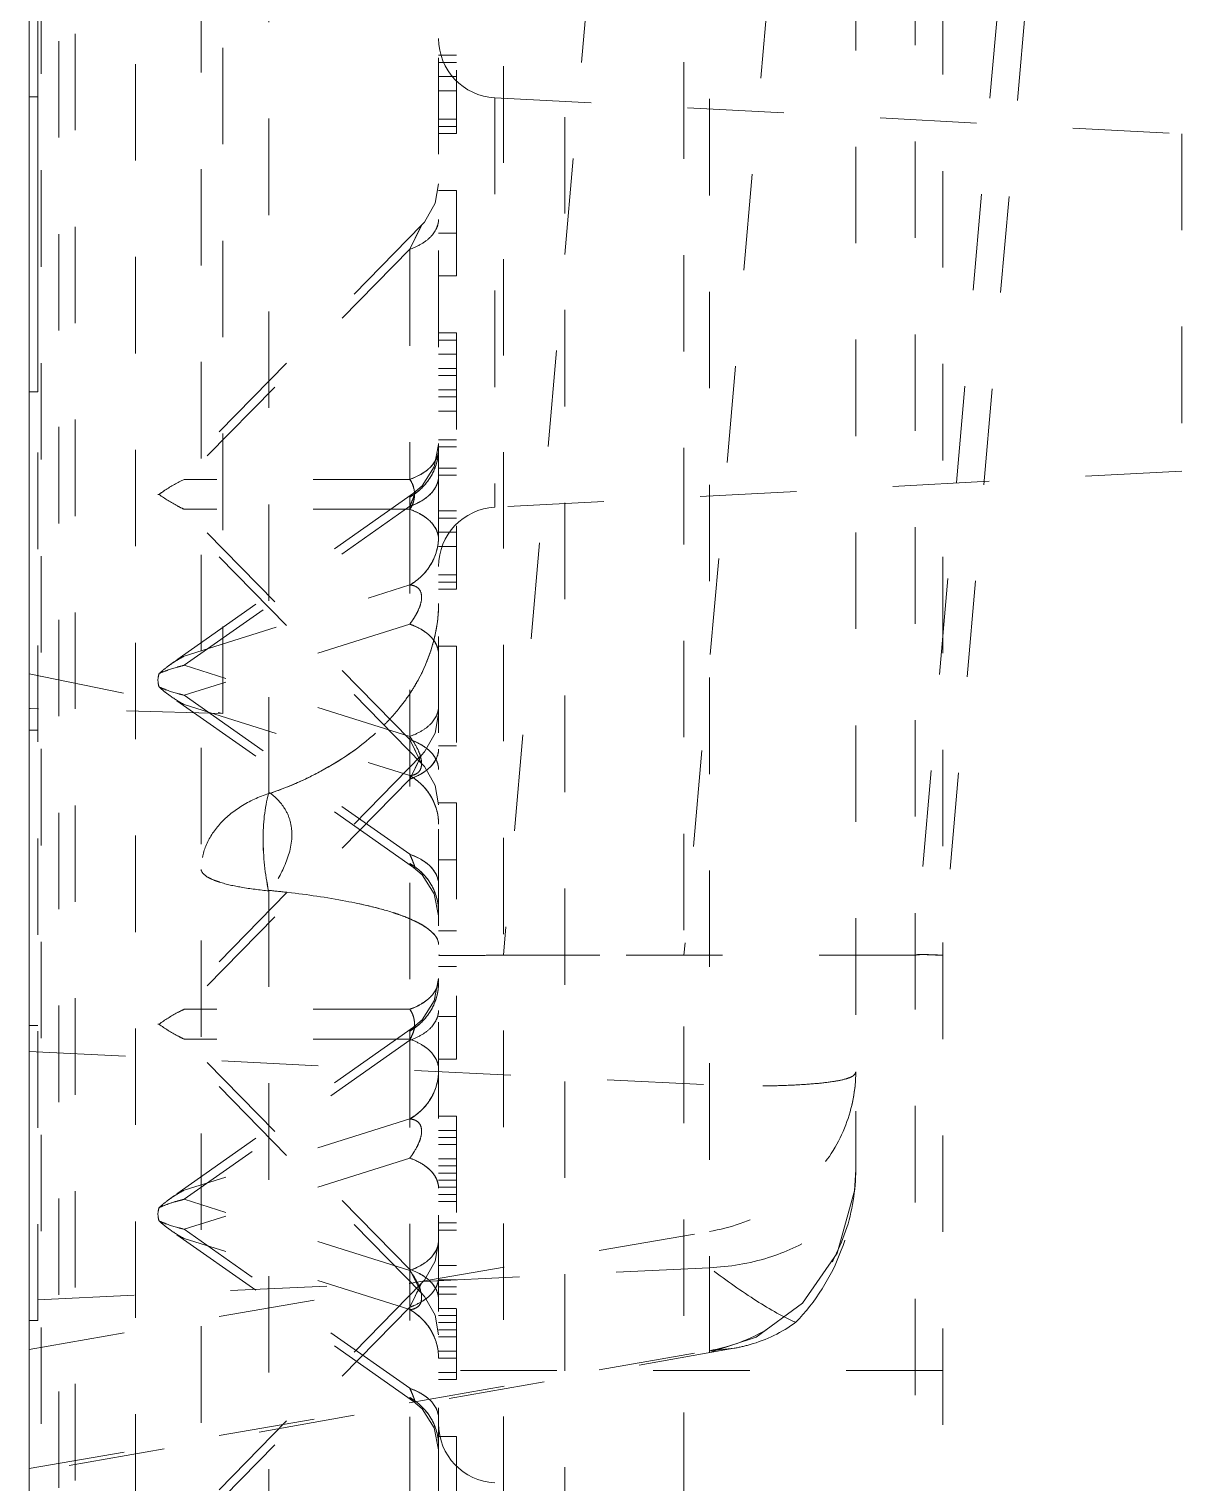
# Model space of a CAD drawing. Header units: millimetres. Extents: x 1815 to 2350, y 526 to 985.
# Drawn here: x 2236.4 to 2255.92, y 732.99 to 757.61 of the extents above; entities that cross this region are included whole.
import ezdxf

# ---------------------------------------------------------------- set-up
doc = ezdxf.new("R2010")
doc.units = ezdxf.units.MM
doc.header["$LTSCALE"] = 16.334999
doc.linetypes.add('HIDDEN', pattern=[0.2, 0.1, -0.1])
doc.layers.get('0').update_dxf_attribs({"lineweight": 18})
doc.layers.add('DEFAULT_2', color=8, linetype='HIDDEN', lineweight=18)

msp = doc.modelspace()

# ---------------------------------------------------------------- linework, layer by layer
at = {"color": 7, "linetype": 'Continuous'}
for p, q in [((2236.396, 596.071), (2236.396, 941.071)), ((2236.546, 761.467), (2236.546, 751.467)), ((2236.396, 756.467), (2236.546, 756.467)), ((2236.396, 751.467), (2236.546, 751.467))]:
    msp.add_line(p, q, dxfattribs=at)
at = {"layer": 'DEFAULT_2', "color": 8, "linetype": 'HIDDEN'}
for p, q in [((2236.899, 878.286), (2236.899, 666.346)), ((2237.177, 875.144), (2237.177, 666.979)), ((2238.2, 874.632), (2238.2, 667.491)), ((2239.311, 872.854), (2239.311, 669.289)), ((2243.331, 683.619), (2243.331, 865.833)), ((2236.599, 863.032), (2236.599, 675.454)), ((2245.467, 841.065), (2245.467, 709.118)), ((2251.4, 840.65), (2251.4, 709.533)), ((2251.868, 840.149), (2251.868, 710.034)), ((2247.487, 838.726), (2247.487, 711.456)), ((2244.431, 835.391), (2244.431, 714.791)), ((2240.456, 744.661), (2240.456, 794.644)), ((2247.917, 735.194), (2247.917, 771.84)), ((2250.396, 768.687), (2250.396, 738.295)), ((2239.678, 763.828), (2239.678, 746.021)), ((2246.181, 761.931), (2244.431, 741.926)), ((2249.214, 761.665), (2247.487, 741.926)), ((2253.096, 761.326), (2251.399, 741.926)), ((2253.561, 761.285), (2251.868, 741.926)), ((2243.632, 760.185), (2243.632, 755.843)), ((2243.331, 757.17), (2243.632, 757.17)), ((2243.331, 757.049), (2243.632, 757.049)), ((2243.331, 756.808), (2243.632, 756.808)), ((2243.331, 756.567), (2243.632, 756.567)), ((2244.283, 756.449), (2255.92, 755.839)), ((2244.283, 756.449), (2244.283, 749.514)), ((2243.331, 756.084), (2243.632, 756.084)), ((2243.331, 755.964), (2243.632, 755.964)), ((2243.331, 755.843), (2243.632, 755.843)), ((2255.92, 755.839), (2255.92, 750.124)), ((2243.331, 754.878), (2243.632, 754.878)), ((2243.632, 754.878), (2243.632, 753.431)), ((2243.044, 754.289), (2238.579, 749.731)), ((2242.843, 753.883), (2243.043, 754.288)), ((2243.043, 754.288), (2242.96, 754.12)), ((2243.093, 754.343), (2243.044, 754.289)), ((2242.96, 754.12), (2242.905, 754.008)), ((2243.331, 754.155), (2243.632, 754.155)), ((2242.843, 753.883), (2239.024, 749.985)), ((2242.905, 754.008), (2242.843, 753.883)), ((2242.843, 753.883), (2242.843, 749.985)), ((2243.331, 753.431), (2243.632, 753.431)), ((2243.331, 752.466), (2243.632, 752.466)), ((2243.331, 752.346), (2243.632, 752.346)), ((2243.632, 752.466), (2243.632, 748.125)), ((2243.331, 752.105), (2243.632, 752.105)), ((2243.331, 751.863), (2243.632, 751.863)), ((2243.331, 751.743), (2243.632, 751.743)), ((2236.546, 735.737), (2236.546, 751.467)), ((2243.331, 751.502), (2243.632, 751.502)), ((2243.331, 751.381), (2243.632, 751.381)), ((2243.331, 751.14), (2243.632, 751.14)), ((2243.331, 750.657), (2243.632, 750.657)), ((2243.331, 750.574), (2243.258, 750.199)), ((2243.331, 750.537), (2243.632, 750.537)), ((2243.258, 750.199), (2243.051, 749.878)), ((2243.331, 750.175), (2243.632, 750.175)), ((2255.92, 750.124), (2244.283, 749.514)), ((2242.843, 749.985), (2239.024, 749.985)), ((2243.051, 749.878), (2242.905, 749.752)), ((2243.331, 750.054), (2243.632, 750.054)), ((2243.044, 745.174), (2238.579, 749.731)), ((2238.579, 749.731), (2238.599, 749.731)), ((2242.905, 749.752), (2238.787, 746.848)), ((2242.843, 749.686), (2242.843, 741.01)), ((2239.024, 746.836), (2242.843, 749.529)), ((2242.843, 749.478), (2239.024, 749.478)), ((2242.843, 745.58), (2239.024, 749.478)), ((2243.331, 749.451), (2243.632, 749.451)), ((2243.331, 749.331), (2243.632, 749.331)), ((2243.331, 749.09), (2243.632, 749.09)), ((2243.331, 748.848), (2243.632, 748.848)), ((2243.331, 748.366), (2243.632, 748.366)), ((2239.024, 746.992), (2242.843, 748.197)), ((2243.331, 748.245), (2243.632, 748.245)), ((2243.331, 748.125), (2243.632, 748.125)), ((2242.843, 747.534), (2239.024, 746.329)), ((2243.331, 747.16), (2243.632, 747.16)), ((2243.632, 747.16), (2243.632, 745.472)), ((2236.396, 746.693), (2239.678, 746.021)), ((2236.512, 746.669), (2236.396, 746.693)), ((2236.584, 746.654), (2236.512, 746.669)), ((2242.843, 745.631), (2239.024, 746.836)), ((2242.905, 743.412), (2238.787, 746.317)), ((2239.024, 746.329), (2242.843, 743.635)), ((2239.024, 746.172), (2242.843, 744.968)), ((2239.678, 746.021), (2236.396, 746.105)), ((2236.556, 746.101), (2236.396, 746.105)), ((2243.331, 746.018), (2243.275, 745.688)), ((2236.396, 745.737), (2236.546, 745.737)), ((2243.275, 745.688), (2243.093, 745.368)), ((2243.043, 745.175), (2242.843, 745.58)), ((2242.843, 745.58), (2242.999, 745.265)), ((2243.331, 745.472), (2243.632, 745.472)), ((2243.044, 745.314), (2238.579, 740.757)), ((2243.043, 745.314), (2242.843, 744.908)), ((2242.843, 744.908), (2243.043, 745.314)), ((2242.91, 745.044), (2243.043, 745.314)), ((2242.998, 745.222), (2242.96, 745.145)), ((2243.043, 745.314), (2242.998, 745.222)), ((2242.999, 745.265), (2243.043, 745.175)), ((2243.093, 745.368), (2243.044, 745.314)), ((2243.044, 745.174), (2243.093, 745.12)), ((2242.843, 744.908), (2242.91, 745.044)), ((2242.96, 745.145), (2242.905, 745.033)), ((2243.093, 745.12), (2243.275, 744.8)), ((2242.843, 744.908), (2239.024, 741.01)), ((2243.275, 744.8), (2243.331, 744.47)), ((2243.331, 744.507), (2243.632, 744.507)), ((2243.632, 744.507), (2243.632, 740.165)), ((2243.331, 743.542), (2243.632, 743.542)), ((2242.905, 743.412), (2243.051, 743.287)), ((2243.051, 743.287), (2243.258, 742.965)), ((2240.459, 743.023), (2240.452, 706.483)), ((2243.258, 742.965), (2243.331, 742.591)), ((2243.331, 742.336), (2243.632, 742.336)), ((2243.331, 741.733), (2243.632, 741.733)), ((2244.431, 741.926), (2247.487, 741.926)), ((2251.408, 741.926), (2245.467, 741.926)), ((2243.331, 741.529), (2243.258, 741.154)), ((2242.843, 741.01), (2239.024, 741.01)), ((2243.258, 741.154), (2243.051, 740.833)), ((2236.396, 740.737), (2236.546, 740.737)), ((2243.044, 736.199), (2238.579, 740.757)), ((2238.599, 740.757), (2238.579, 740.757)), ((2243.051, 740.833), (2242.905, 740.707)), ((2243.331, 740.889), (2243.632, 740.889)), ((2242.905, 740.707), (2238.787, 737.803)), ((2242.843, 740.504), (2239.024, 740.504)), ((2242.843, 736.605), (2239.024, 740.504)), ((2242.843, 740.641), (2242.905, 740.707)), ((2242.843, 740.641), (2242.843, 732.066)), ((2236.396, 740.295), (2247.917, 739.729)), ((2242.843, 740.484), (2239.024, 737.791)), ((2243.331, 740.165), (2243.632, 740.165)), ((2242.843, 739.152), (2239.024, 737.947)), ((2243.331, 739.2), (2243.632, 739.2)), ((2243.632, 739.2), (2243.632, 734.738)), ((2243.331, 738.959), (2243.632, 738.959)), ((2243.331, 738.839), (2243.632, 738.839)), ((2243.331, 738.718), (2243.632, 738.718)), ((2242.843, 738.489), (2239.024, 737.284)), ((2243.331, 738.477), (2243.632, 738.477)), ((2243.331, 738.356), (2243.632, 738.356)), ((2243.331, 738.236), (2243.632, 738.236)), ((2243.331, 738.115), (2243.632, 738.115)), ((2242.843, 736.586), (2239.024, 737.791)), ((2243.331, 737.994), (2243.632, 737.994)), ((2243.331, 737.874), (2243.632, 737.874)), ((2243.331, 737.753), (2243.632, 737.753)), ((2242.843, 734.59), (2239.024, 737.284)), ((2243.331, 737.391), (2243.632, 737.391)), ((2236.396, 735.248), (2247.917, 737.246)), ((2242.905, 734.367), (2238.787, 737.272)), ((2242.843, 735.923), (2239.024, 737.127)), ((2243.331, 737.073), (2243.275, 736.743)), ((2243.331, 737.271), (2243.632, 737.271)), ((2236.546, 736.089), (2247.917, 736.631)), ((2243.043, 736.2), (2242.843, 736.605)), ((2242.843, 736.605), (2243.043, 736.2)), ((2242.905, 736.48), (2242.843, 736.605)), ((2242.843, 736.605), (2242.989, 736.31)), ((2243.275, 736.743), (2243.093, 736.424)), ((2243.331, 736.668), (2243.632, 736.668)), ((2243.044, 736.37), (2238.579, 731.812)), ((2242.843, 735.964), (2243.043, 736.369)), ((2242.96, 736.368), (2242.905, 736.48)), ((2243.006, 736.275), (2242.96, 736.368)), ((2243.043, 736.369), (2242.989, 736.258)), ((2242.989, 736.31), (2243.043, 736.2)), ((2243.093, 736.424), (2243.044, 736.37)), ((2243.331, 736.427), (2243.632, 736.427)), ((2243.331, 736.306), (2243.632, 736.306)), ((2242.905, 736.089), (2242.843, 735.964)), ((2242.96, 736.201), (2242.905, 736.089)), ((2242.989, 736.258), (2242.96, 736.201)), ((2243.043, 736.2), (2243.006, 736.275)), ((2243.044, 736.199), (2243.093, 736.146)), ((2243.093, 736.146), (2243.275, 735.826)), ((2243.331, 736.185), (2243.632, 736.185)), ((2242.843, 735.964), (2239.024, 732.066)), ((2243.275, 735.826), (2243.331, 735.496)), ((2243.331, 735.944), (2243.632, 735.944)), ((2243.331, 735.824), (2243.632, 735.824)), ((2236.396, 735.737), (2236.546, 735.737)), ((2243.331, 735.703), (2243.632, 735.703)), ((2243.331, 735.582), (2243.632, 735.582)), ((2243.331, 735.462), (2243.632, 735.462)), ((2248.338, 735.268), (2236.396, 733.162)), ((2236.396, 733.23), (2247.917, 735.227)), ((2243.331, 735.221), (2243.632, 735.221)), ((2243.331, 735.1), (2243.632, 735.1)), ((2247.917, 735.227), (2248.338, 735.268)), ((2251.868, 734.891), (2243.331, 734.891)), ((2243.331, 734.859), (2243.632, 734.859)), ((2243.331, 734.738), (2243.632, 734.738)), ((2242.843, 734.434), (2242.905, 734.367)), ((2242.905, 734.367), (2243.051, 734.242)), ((2243.051, 734.242), (2243.258, 733.921)), ((2243.258, 733.921), (2243.331, 733.546)), ((2243.331, 733.773), (2243.632, 733.773)), ((2243.632, 733.773), (2243.632, 729.191))]:
    msp.add_line(p, q, dxfattribs=at)
for points in [[(2243.331, 754.993), (2243.275, 754.663), (2243.093, 754.343)], [(2247.917, 735.194), (2248.709, 735.457), (2249.492, 736.032), (2250.079, 736.877), (2250.376, 737.933), (2250.396, 738.298)]]:
    msp.add_lwpolyline(points, dxfattribs=at)
for centre, radius, start, end in [((2244.336, 757.452), 1.005, 180.0039, 267.0002), ((2242.903, 754.415), 0.431, 332.5761, 338.1544), ((2240.177, 750.777), 2.943, 334.9231, 336.604), ((2244.336, 748.51), 1.005, 92.9998, 179.9961), ((2242.338, 749.074), 1.012, 309.965, 319.2501), ((2242.35, 749.058), 0.993, 299.7879, 310.0395), ((2241.905, 748.275), 1.195, 327.7435, 332.9283), ((2239.95, 745.199), 2.018, 122.442, 125.1816), ((2240.022, 745.084), 2.153, 117.6245, 122.4349), ((2240.454, 747.982), 2.889, 337.8957, 341.7716), ((2239.878, 745.301), 1.893, 125.1875, 127.5134), ((2239.681, 747.62), 1.58, 226.7635, 229.9281), ((2239.791, 747.751), 1.751, 229.9218, 232.4966), ((2240.17, 748.123), 3.206, 326.2631, 328.0918), ((2239.878, 747.863), 1.892, 232.4866, 234.8138), ((2239.999, 748.039), 2.106, 234.8831, 242.4262), ((2240.106, 748.166), 3.283, 321.2459, 326.2499), ((2239.904, 748.342), 3.551, 316.0879, 317.4824), ((2239.986, 748.267), 3.44, 317.4848, 318.4457), ((2240.041, 748.218), 3.366, 318.4438, 321.2542), ((2239.817, 748.426), 3.672, 315.0058, 316.0895), ((2242.542, 744.651), 0.974, 57.8983, 61.009), ((2242.593, 744.732), 0.878, 54.3517, 57.9087), ((2238.666, 749.999), 5.631, 288.531, 293.2283), ((2238.885, 726.521), 16.577, 83.4397, 84.5494), ((2242.582, 739.64), 0.897, 54.3823, 59.237), ((2242.883, 739.961), 0.454, 24.9944, 31.4449), ((2247.893, 739.956), 2.503, 346.909, 359.9138), ((2242.35, 740.014), 0.993, 299.7882, 319.2708), ((2239.878, 736.256), 1.893, 125.1875, 127.5134), ((2239.95, 736.154), 2.018, 122.442, 125.1816), ((2240.022, 736.039), 2.153, 117.6245, 122.4349), ((2239.624, 735.173), 2.685, 102.912, 106.3628), ((2239.681, 738.575), 1.579, 226.7637, 229.9296), ((2239.792, 738.707), 1.751, 229.9232, 232.4968), ((2239.878, 738.818), 1.892, 232.4866, 234.8138), ((2239.999, 738.994), 2.106, 234.8831, 242.4262), ((2242.582, 735.742), 0.897, 54.381, 59.2369), ((2242.885, 736.505), 0.452, 328.5468, 335.4879), ((2242.365, 735.086), 0.963, 56.798, 60.2775), ((2242.346, 735.056), 0.999, 41.1268, 56.7969), ((2242.385, 735.094), 0.947, 7.5321, 20.6745), ((2242.446, 735.102), 0.885, 0.0577, 7.531), ((2242.361, 733.59), 0.972, 55.1239, 60.2646), ((2242.336, 733.555), 1.015, 40.9734, 55.1289), ((2242.576, 733.717), 0.909, 54.6001, 59.8643), ((2242.382, 733.604), 0.949, 10.0815, 20.4439), ((2244.336, 733.991), 1.005, 180.0044, 267.0002)]:
    msp.add_arc(centre, radius, start, end, dxfattribs=at)
for points, knots in [([(2243.331, 754.39), (2243.331, 754.283), (2243.24, 754.111), (2243.04, 753.967), (2242.912, 753.907), (2242.843, 753.883)], [0, 0, 0, 0, 0.3216456, 0.5235241, 0.7452453, 0.7452453, 0.7452453, 0.7452453]), ([(2242.843, 749.686), (2242.987, 749.768), (2243.238, 750.007), (2243.331, 750.343), (2243.331, 750.505)], [0, 0, 0, 0, 0.5038134, 0.9964352, 0.9964352, 0.9964352, 0.9964352]), ([(2242.843, 749.985), (2242.912, 750.009), (2243.04, 750.068), (2243.24, 750.213), (2243.331, 750.385), (2243.331, 750.491)], [0, 0, 0, 0, 0.2217181, 0.4235921, 0.7452258, 0.7452258, 0.7452258, 0.7452258]), ([(2243.331, 750.491), (2243.331, 750.45), (2243.32, 750.394), (2243.298, 750.343), (2243.292, 750.33)], [0, 0, 0, 0, 0.123389, 0.1673708, 0.1673708, 0.1673708, 0.1673708]), ([(2243.292, 750.33), (2243.282, 750.31), (2243.235, 750.228), (2243.164, 750.161), (2243.105, 750.119)], [0, 0, 0, 0, 0.0654362, 0.2846749, 0.2846749, 0.2846749, 0.2846749]), ([(2238.599, 749.731), (2238.631, 749.756), (2238.765, 749.851), (2238.911, 749.931), (2239.024, 749.985)], [0, 0, 0, 0, 0.1196831, 0.4955386, 0.4955386, 0.4955386, 0.4955386]), ([(2242.843, 749.529), (2242.912, 749.554), (2243.04, 749.613), (2243.24, 749.757), (2243.331, 749.929), (2243.331, 750.036)], [0, 0, 0, 0, 0.2217193, 0.4235941, 0.7452281, 0.7452281, 0.7452281, 0.7452281]), ([(2242.843, 749.985), (2242.897, 749.914), (2242.941, 749.769), (2242.907, 749.592), (2242.868, 749.51), (2242.843, 749.478)], [0, 0, 0, 0, 0.2688102, 0.4182517, 0.5396117, 0.5396117, 0.5396117, 0.5396117]), ([(2242.898, 749.878), (2242.895, 749.888), (2242.881, 749.926), (2242.861, 749.962), (2242.843, 749.985)], [0, 0, 0, 0, 0.0330938, 0.1208513, 0.1208513, 0.1208513, 0.1208513]), ([(2243.272, 749.837), (2243.281, 749.853), (2243.314, 749.914), (2243.331, 749.985), (2243.331, 750.036)], [0, 0, 0, 0, 0.0559588, 0.2096938, 0.2096938, 0.2096938, 0.2096938]), ([(2239.024, 749.478), (2238.985, 749.496), (2238.838, 749.571), (2238.696, 749.657), (2238.599, 749.731)], [0, 0, 0, 0, 0.1277972, 0.4955239, 0.4955239, 0.4955239, 0.4955239]), ([(2242.843, 749.529), (2242.85, 749.545), (2242.864, 749.576), (2242.887, 749.627), (2242.908, 749.682), (2242.921, 749.719), (2242.928, 749.762), (2242.91, 749.756), (2242.905, 749.752)], [0, 0, 0, 0, 0.0524574, 0.1026493, 0.1702132, 0.2206396, 0.2440077, 0.2609575, 0.2609575, 0.2609575, 0.2609575]), ([(2242.905, 749.752), (2242.9, 749.749), (2242.878, 749.729), (2242.858, 749.705), (2242.843, 749.686)], [0, 0, 0, 0, 0.0170769, 0.0914211, 0.0914211, 0.0914211, 0.0914211]), ([(2242.843, 749.529), (2242.867, 749.538), (2242.957, 749.573), (2243.044, 749.619), (2243.102, 749.661)], [0, 0, 0, 0, 0.0753927, 0.2921526, 0.2921526, 0.2921526, 0.2921526]), ([(2242.843, 749.478), (2242.849, 749.486), (2242.875, 749.524), (2242.893, 749.567), (2242.904, 749.6)], [0, 0, 0, 0, 0.0312409, 0.1372343, 0.1372343, 0.1372343, 0.1372343]), ([(2242.905, 749.752), (2242.903, 749.751), (2242.893, 749.743), (2242.884, 749.733), (2242.877, 749.726)], [0, 0, 0, 0, 0.00793744, 0.03900264, 0.03900264, 0.03900264, 0.03900264]), ([(2242.878, 749.608), (2242.893, 749.642), (2242.909, 749.691), (2242.928, 749.736), (2242.923, 749.757), (2242.918, 749.758)], [0, 0, 0, 0, 0.1129057, 0.1469077, 0.160377, 0.160377, 0.160377, 0.160377]), ([(2242.904, 749.6), (2242.908, 749.613), (2242.922, 749.667), (2242.927, 749.724), (2242.923, 749.766)], [0, 0, 0, 0, 0.040287, 0.1678145, 0.1678145, 0.1678145, 0.1678145]), ([(2243.102, 749.661), (2243.12, 749.674), (2243.185, 749.724), (2243.241, 749.786), (2243.272, 749.837)], [0, 0, 0, 0, 0.0659724, 0.2453379, 0.2453379, 0.2453379, 0.2453379]), ([(2243.331, 748.972), (2243.331, 749.078), (2243.24, 749.25), (2243.04, 749.394), (2242.912, 749.454), (2242.843, 749.478)], [0, 0, 0, 0, 0.3216396, 0.5235178, 0.7452396, 0.7452396, 0.7452396, 0.7452396]), ([(2243.101, 749.347), (2243.119, 749.335), (2243.183, 749.285), (2243.239, 749.223), (2243.27, 749.173)], [0, 0, 0, 0, 0.0658588, 0.2450175, 0.2450175, 0.2450175, 0.2450175]), ([(2243.331, 749.016), (2243.331, 748.853), (2243.238, 748.518), (2242.987, 748.279), (2242.843, 748.197)], [0, 0, 0, 0, 0.492825, 0.9964734, 0.9964734, 0.9964734, 0.9964734]), ([(2243.331, 749.016), (2243.331, 748.99), (2243.326, 748.881), (2243.301, 748.774), (2243.273, 748.697)], [0, 0, 0, 0, 0.0795488, 0.3259751, 0.3259751, 0.3259751, 0.3259751]), ([(2242.843, 747.534), (2242.888, 747.594), (2242.954, 747.694), (2243.023, 747.848), (2243.052, 747.978), (2243.032, 748.096), (2242.955, 748.176), (2242.885, 748.194), (2242.843, 748.197)], [0, 0, 0, 0, 0.2266035, 0.359075, 0.5075802, 0.6240202, 0.7008969, 0.8288958, 0.8288958, 0.8288958, 0.8288958]), ([(2240.456, 744.661), (2240.859, 744.796), (2241.62, 745.149), (2242.572, 745.902), (2243.18, 746.848), (2243.331, 747.55), (2243.331, 747.881)], [0, 0, 0, 0, 1.2817, 2.500469, 3.603352, 4.600887, 4.600887, 4.600887, 4.600887]), ([(2243.198, 747.079), (2243.219, 747.145), (2243.295, 747.407), (2243.331, 747.68), (2243.331, 747.881)], [0, 0, 0, 0, 0.2106151, 0.816535, 0.816535, 0.816535, 0.816535]), ([(2242.843, 747.534), (2242.912, 747.509), (2243.04, 747.45), (2243.24, 747.305), (2243.331, 747.133), (2243.331, 747.027)], [0, 0, 0, 0, 0.2217169, 0.4236165, 0.7452146, 0.7452146, 0.7452146, 0.7452146]), ([(2242.843, 747.534), (2242.867, 747.525), (2242.957, 747.49), (2243.044, 747.443), (2243.102, 747.402)], [0, 0, 0, 0, 0.0753914, 0.2921571, 0.2921571, 0.2921571, 0.2921571]), ([(2243.102, 747.402), (2243.12, 747.389), (2243.185, 747.339), (2243.241, 747.277), (2243.272, 747.226)], [0, 0, 0, 0, 0.0659902, 0.245343, 0.245343, 0.245343, 0.245343]), ([(2242.892, 746.428), (2242.915, 746.466), (2243.004, 746.617), (2243.081, 746.775), (2243.13, 746.895)], [0, 0, 0, 0, 0.1337454, 0.5250647, 0.5250647, 0.5250647, 0.5250647]), ([(2239.024, 746.836), (2238.986, 746.827), (2238.841, 746.79), (2238.699, 746.742), (2238.599, 746.695)], [0, 0, 0, 0, 0.1177953, 0.448329, 0.448329, 0.448329, 0.448329]), ([(2239.024, 746.329), (2238.986, 746.338), (2238.841, 746.374), (2238.699, 746.423), (2238.599, 746.469)], [0, 0, 0, 0, 0.1177953, 0.448329, 0.448329, 0.448329, 0.448329]), ([(2242.843, 745.631), (2242.912, 745.655), (2243.04, 745.715), (2243.24, 745.859), (2243.331, 746.031), (2243.331, 746.137)], [0, 0, 0, 0, 0.221729, 0.4236138, 0.7452599, 0.7452599, 0.7452599, 0.7452599]), ([(2243.272, 745.939), (2243.281, 745.955), (2243.314, 746.016), (2243.331, 746.086), (2243.331, 746.137)], [0, 0, 0, 0, 0.0559641, 0.2097099, 0.2097099, 0.2097099, 0.2097099]), ([(2240.887, 744.825), (2241.031, 744.887), (2241.582, 745.151), (2242.093, 745.509), (2242.414, 745.83)], [0, 0, 0, 0, 0.472707, 1.837405, 1.837405, 1.837405, 1.837405]), ([(2242.843, 745.631), (2242.888, 745.571), (2242.954, 745.471), (2243.023, 745.316), (2243.052, 745.186), (2243.032, 745.068), (2242.955, 744.988), (2242.885, 744.97), (2242.843, 744.968)], [0, 0, 0, 0, 0.2266035, 0.359075, 0.5075802, 0.6240202, 0.7008969, 0.8288958, 0.8288958, 0.8288958, 0.8288958]), ([(2242.843, 745.58), (2242.912, 745.556), (2243.04, 745.496), (2243.24, 745.352), (2243.331, 745.18), (2243.331, 745.073)], [0, 0, 0, 0, 0.22172, 0.423594, 0.7452283, 0.7452283, 0.7452283, 0.7452283]), ([(2243.331, 745.415), (2243.331, 745.309), (2243.24, 745.137), (2243.04, 744.992), (2242.912, 744.933), (2242.843, 744.908)], [0, 0, 0, 0, 0.3216456, 0.5235241, 0.7452453, 0.7452453, 0.7452453, 0.7452453]), ([(2243.273, 745.271), (2243.263, 745.287), (2243.217, 745.354), (2243.156, 745.41), (2243.105, 745.446)], [0, 0, 0, 0, 0.0568048, 0.2441602, 0.2441602, 0.2441602, 0.2441602]), ([(2243.27, 745.214), (2243.28, 745.23), (2243.313, 745.292), (2243.331, 745.363), (2243.331, 745.415)], [0, 0, 0, 0, 0.0566771, 0.2121865, 0.2121865, 0.2121865, 0.2121865]), ([(2243.13, 745.061), (2243.145, 745.073), (2243.198, 745.117), (2243.244, 745.171), (2243.27, 745.214)], [0, 0, 0, 0, 0.0554612, 0.2081139, 0.2081139, 0.2081139, 0.2081139]), ([(2243.331, 745.073), (2243.331, 745.09), (2243.326, 745.159), (2243.3, 745.225), (2243.273, 745.271)], [0, 0, 0, 0, 0.0493494, 0.207929, 0.207929, 0.207929, 0.207929]), ([(2242.843, 744.908), (2242.87, 744.918), (2242.971, 744.958), (2243.067, 745.012), (2243.13, 745.061)], [0, 0, 0, 0, 0.08497, 0.3269032, 0.3269032, 0.3269032, 0.3269032]), ([(2243.105, 745.042), (2243.086, 745.028), (2243.003, 744.975), (2242.913, 744.933), (2242.843, 744.908)], [0, 0, 0, 0, 0.0709592, 0.2951789, 0.2951789, 0.2951789, 0.2951789]), ([(2243.331, 744.148), (2243.331, 744.311), (2243.238, 744.646), (2242.987, 744.885), (2242.843, 744.968)], [0, 0, 0, 0, 0.4928251, 0.9964734, 0.9964734, 0.9964734, 0.9964734]), ([(2240.464, 744.684), (2240.565, 744.609), (2240.711, 744.464), (2240.828, 744.203), (2240.869, 743.861), (2240.742, 743.426), (2240.558, 743.122), (2240.46, 742.979)], [0, 0, 0, 0, 0.379369, 0.599139, 0.850975, 1.398702, 1.920133, 1.920133, 1.920133, 1.920133]), ([(2243.331, 744.148), (2243.331, 744.201), (2243.311, 744.418), (2243.212, 744.627), (2243.105, 744.751)], [0, 0, 0, 0, 0.1596934, 0.655781, 0.655781, 0.655781, 0.655781]), ([(2240.453, 744.666), (2240.289, 744.61), (2239.986, 744.47), (2239.612, 744.167), (2239.369, 743.795), (2239.311, 743.515), (2239.311, 743.38)], [0, 0, 0, 0, 0.519487, 0.995772, 1.428175, 1.832176, 1.832176, 1.832176, 1.832176]), ([(2240.453, 744.666), (2240.383, 744.415), (2240.334, 743.856), (2240.39, 743.302), (2240.453, 743.015)], [0, 0, 0, 0, 0.782855, 1.663611, 1.663611, 1.663611, 1.663611]), ([(2240.453, 743.015), (2240.391, 743.302), (2240.333, 743.856), (2240.383, 744.415), (2240.453, 744.666)], [0, 0, 0, 0, 0.880785, 1.66364, 1.66364, 1.66364, 1.66364]), ([(2242.843, 743.635), (2242.912, 743.611), (2243.04, 743.552), (2243.24, 743.407), (2243.331, 743.235), (2243.331, 743.129)], [0, 0, 0, 0, 0.2217193, 0.4235941, 0.7452281, 0.7452281, 0.7452281, 0.7452281]), ([(2242.843, 743.635), (2242.85, 743.62), (2242.864, 743.588), (2242.887, 743.537), (2242.908, 743.482), (2242.921, 743.446), (2242.928, 743.403), (2242.91, 743.409), (2242.905, 743.412)], [0, 0, 0, 0, 0.0524574, 0.1026493, 0.1702132, 0.2206396, 0.2440077, 0.2609575, 0.2609575, 0.2609575, 0.2609575]), ([(2242.843, 743.635), (2242.855, 743.609), (2242.879, 743.559), (2242.906, 743.485), (2242.924, 743.446), (2242.925, 743.407), (2242.918, 743.407)], [0, 0, 0, 0, 0.0892532, 0.1684116, 0.2252114, 0.2464229, 0.2464229, 0.2464229, 0.2464229]), ([(2242.905, 743.412), (2242.9, 743.415), (2242.878, 743.436), (2242.858, 743.459), (2242.843, 743.479)], [0, 0, 0, 0, 0.0170769, 0.0914211, 0.0914211, 0.0914211, 0.0914211]), ([(2242.843, 743.479), (2242.987, 743.396), (2243.238, 743.157), (2243.331, 742.822), (2243.331, 742.659)], [0, 0, 0, 0, 0.5038134, 0.9964352, 0.9964352, 0.9964352, 0.9964352]), ([(2243.03, 743.55), (2243.056, 743.535), (2243.149, 743.476), (2243.23, 743.396), (2243.272, 743.328)], [0, 0, 0, 0, 0.090376, 0.3309244, 0.3309244, 0.3309244, 0.3309244]), ([(2240.459, 743.015), (2240.302, 743.03), (2240.019, 743.066), (2239.695, 743.135), (2239.496, 743.208), (2239.383, 743.265), (2239.311, 743.334), (2239.311, 743.38)], [0, 0, 0, 0, 0.477077, 0.854484, 0.998111, 1.109967, 1.248194, 1.248194, 1.248194, 1.248194]), ([(2242.905, 743.412), (2242.903, 743.414), (2242.893, 743.422), (2242.884, 743.431), (2242.877, 743.439)], [0, 0, 0, 0, 0.00793744, 0.03900264, 0.03900264, 0.03900264, 0.03900264]), ([(2243.272, 743.328), (2243.281, 743.312), (2243.314, 743.25), (2243.331, 743.18), (2243.331, 743.129)], [0, 0, 0, 0, 0.0559588, 0.2096938, 0.2096938, 0.2096938, 0.2096938]), ([(2243.331, 742.108), (2243.331, 742.221), (2243.152, 742.392), (2242.871, 742.537), (2242.526, 742.665), (2242.1, 742.776), (2241.403, 742.915), (2240.846, 742.986), (2240.459, 743.023)], [0, 0, 0, 0, 0.340287, 0.620152, 0.984229, 1.432249, 1.949955, 3.119866, 3.119866, 3.119866, 3.119866]), ([(2240.779, 742.99), (2241.108, 742.952), (2241.707, 742.864), (2242.299, 742.731), (2242.56, 742.647)], [0, 0, 0, 0, 0.993889, 1.816672, 1.816672, 1.816672, 1.816672]), ([(2242.56, 742.647), (2242.593, 742.637), (2242.711, 742.597), (2242.827, 742.551), (2242.909, 742.513)], [0, 0, 0, 0, 0.102074, 0.373485, 0.373485, 0.373485, 0.373485]), ([(2242.909, 742.513), (2242.921, 742.507), (2242.968, 742.485), (2243.013, 742.461), (2243.046, 742.442)], [0, 0, 0, 0, 0.0409925, 0.1552723, 0.1552723, 0.1552723, 0.1552723]), ([(2243.13, 742.388), (2243.144, 742.378), (2243.195, 742.341), (2243.241, 742.298), (2243.269, 742.262)], [0, 0, 0, 0, 0.052837, 0.1887681, 0.1887681, 0.1887681, 0.1887681]), ([(2243.269, 742.262), (2243.279, 742.25), (2243.311, 742.204), (2243.331, 742.148), (2243.331, 742.108)], [0, 0, 0, 0, 0.0476346, 0.1689217, 0.1689217, 0.1689217, 0.1689217]), ([(2243.331, 741.926), (2243.331, 741.923), (2243.351, 741.925), (2243.373, 741.92), (2243.424, 741.921), (2243.488, 741.92), (2243.573, 741.92), (2243.719, 741.921), (2243.943, 741.923), (2244.256, 741.924), (2244.622, 741.925), (2245.031, 741.925), (2245.318, 741.926), (2245.467, 741.926)], [0, 0, 0, 0, 0.009961, 0.038679, 0.086205, 0.152351, 0.23667, 0.338599, 0.59277, 0.908247, 1.277167, 1.690543, 2.136935, 2.136935, 2.136935, 2.136935]), ([(2243.428, 741.92), (2243.418, 741.92), (2243.388, 741.921), (2243.358, 741.921), (2243.339, 741.924)], [0, 0, 0, 0, 0.03117326, 0.08894962, 0.08894962, 0.08894962, 0.08894962]), ([(2251.868, 741.926), (2251.868, 741.923), (2251.856, 741.928), (2251.847, 741.926), (2251.823, 741.929), (2251.785, 741.928), (2251.728, 741.93), (2251.658, 741.932), (2251.547, 741.941), (2251.457, 741.942), (2251.399, 741.926)], [0, 0, 0, 0, 0.0090297, 0.0201097, 0.0353829, 0.07796, 0.1354862, 0.2064065, 0.2889675, 0.4704664, 0.4704664, 0.4704664, 0.4704664]), ([(2251.399, 741.926), (2251.457, 741.942), (2251.571, 741.94), (2251.715, 741.929), (2251.811, 741.929), (2251.856, 741.927), (2251.868, 741.926)], [0, 0, 0, 0, 0.1812591, 0.3345227, 0.4345046, 0.469851, 0.469851, 0.469851, 0.469851]), ([(2251.4, 741.926), (2251.458, 741.942), (2251.572, 741.94), (2251.715, 741.929), (2251.811, 741.929), (2251.856, 741.927), (2251.868, 741.926)], [0, 0, 0, 0, 0.181026, 0.3340111, 0.4337741, 0.4690204, 0.4690204, 0.4690204, 0.4690204]), ([(2251.868, 741.926), (2251.868, 741.923), (2251.849, 741.931), (2251.83, 741.925), (2251.786, 741.93), (2251.732, 741.929), (2251.662, 741.932), (2251.554, 741.938), (2251.466, 741.938), (2251.408, 741.926)], [0, 0, 0, 0, 0.0087985, 0.0345366, 0.0762308, 0.1326272, 0.2020494, 0.2826309, 0.4614899, 0.4614899, 0.4614899, 0.4614899]), ([(2251.408, 741.926), (2251.466, 741.938), (2251.577, 741.938), (2251.73, 741.93), (2251.823, 741.926), (2251.868, 741.926)], [0, 0, 0, 0, 0.1785252, 0.3282449, 0.4606485, 0.4606485, 0.4606485, 0.4606485]), ([(2251.409, 741.926), (2251.467, 741.938), (2251.577, 741.937), (2251.73, 741.93), (2251.824, 741.926), (2251.868, 741.926)], [0, 0, 0, 0, 0.1783053, 0.3277643, 0.4598527, 0.4598527, 0.4598527, 0.4598527]), ([(2242.843, 741.01), (2242.912, 741.034), (2243.04, 741.094), (2243.24, 741.238), (2243.331, 741.41), (2243.331, 741.517)], [0, 0, 0, 0, 0.2217181, 0.4235921, 0.7452258, 0.7452258, 0.7452258, 0.7452258]), ([(2243.331, 741.517), (2243.331, 741.41), (2243.24, 741.238), (2243.04, 741.094), (2242.912, 741.034), (2242.843, 741.01)], [0, 0, 0, 0, 0.3216396, 0.5235178, 0.7452396, 0.7452396, 0.7452396, 0.7452396]), ([(2243.27, 741.316), (2243.28, 741.332), (2243.313, 741.394), (2243.331, 741.465), (2243.331, 741.517)], [0, 0, 0, 0, 0.0566755, 0.2121856, 0.2121856, 0.2121856, 0.2121856]), ([(2242.843, 740.641), (2242.987, 740.723), (2243.238, 740.962), (2243.331, 741.297), (2243.331, 741.46)], [0, 0, 0, 0, 0.5036535, 0.9964932, 0.9964932, 0.9964932, 0.9964932]), ([(2243.101, 741.141), (2243.119, 741.154), (2243.183, 741.203), (2243.239, 741.265), (2243.27, 741.316)], [0, 0, 0, 0, 0.0658588, 0.2450175, 0.2450175, 0.2450175, 0.2450175]), ([(2243.272, 741.139), (2243.281, 741.165), (2243.315, 741.269), (2243.331, 741.379), (2243.331, 741.46)], [0, 0, 0, 0, 0.0841311, 0.3286529, 0.3286529, 0.3286529, 0.3286529]), ([(2239.024, 741.01), (2238.985, 740.992), (2238.838, 740.918), (2238.696, 740.831), (2238.599, 740.757)], [0, 0, 0, 0, 0.1277972, 0.4955239, 0.4955239, 0.4955239, 0.4955239]), ([(2243.105, 741.144), (2243.086, 741.13), (2243.003, 741.076), (2242.913, 741.035), (2242.843, 741.01)], [0, 0, 0, 0, 0.0709597, 0.2951817, 0.2951817, 0.2951817, 0.2951817]), ([(2242.843, 741.01), (2242.866, 741.018), (2242.956, 741.053), (2243.042, 741.1), (2243.101, 741.141)], [0, 0, 0, 0, 0.0747989, 0.2899743, 0.2899743, 0.2899743, 0.2899743]), ([(2242.843, 740.504), (2242.897, 740.574), (2242.941, 740.719), (2242.907, 740.896), (2242.868, 740.979), (2242.843, 741.01)], [0, 0, 0, 0, 0.2688102, 0.4182517, 0.5396117, 0.5396117, 0.5396117, 0.5396117]), ([(2242.843, 741.01), (2242.849, 741.002), (2242.875, 740.964), (2242.893, 740.922), (2242.904, 740.888)], [0, 0, 0, 0, 0.0312409, 0.1372343, 0.1372343, 0.1372343, 0.1372343]), ([(2242.843, 740.484), (2242.912, 740.509), (2243.04, 740.568), (2243.24, 740.712), (2243.331, 740.884), (2243.331, 740.991)], [0, 0, 0, 0, 0.2217193, 0.4235941, 0.7452281, 0.7452281, 0.7452281, 0.7452281]), ([(2239.024, 740.504), (2238.985, 740.522), (2238.838, 740.596), (2238.696, 740.683), (2238.599, 740.757)], [0, 0, 0, 0, 0.1277978, 0.4955237, 0.4955237, 0.4955237, 0.4955237]), ([(2242.922, 740.715), (2242.924, 740.731), (2242.927, 740.795), (2242.914, 740.859), (2242.898, 740.903)], [0, 0, 0, 0, 0.0496136, 0.1911871, 0.1911871, 0.1911871, 0.1911871]), ([(2242.904, 740.888), (2242.908, 740.875), (2242.922, 740.82), (2242.927, 740.762), (2242.923, 740.719)], [0, 0, 0, 0, 0.0411127, 0.1711681, 0.1711681, 0.1711681, 0.1711681]), ([(2242.843, 740.504), (2242.853, 740.517), (2242.894, 740.58), (2242.916, 740.656), (2242.922, 740.715)], [0, 0, 0, 0, 0.0490531, 0.2282622, 0.2282622, 0.2282622, 0.2282622]), ([(2242.843, 740.484), (2242.85, 740.5), (2242.864, 740.531), (2242.887, 740.582), (2242.908, 740.637), (2242.921, 740.674), (2242.928, 740.717), (2242.91, 740.711), (2242.905, 740.707)], [0, 0, 0, 0, 0.0524574, 0.1026493, 0.1702132, 0.2206396, 0.2440077, 0.2609575, 0.2609575, 0.2609575, 0.2609575]), ([(2242.898, 740.61), (2242.895, 740.6), (2242.881, 740.562), (2242.861, 740.526), (2242.843, 740.504)], [0, 0, 0, 0, 0.0330938, 0.1208513, 0.1208513, 0.1208513, 0.1208513]), ([(2243.331, 739.997), (2243.331, 740.103), (2243.24, 740.275), (2243.04, 740.42), (2242.912, 740.479), (2242.843, 740.504)], [0, 0, 0, 0, 0.3216396, 0.5235178, 0.7452396, 0.7452396, 0.7452396, 0.7452396]), ([(2242.843, 740.504), (2242.912, 740.479), (2243.04, 740.42), (2243.24, 740.275), (2243.331, 740.103), (2243.331, 739.997)], [0, 0, 0, 0, 0.2217181, 0.4235921, 0.7452258, 0.7452258, 0.7452258, 0.7452258]), ([(2242.905, 740.707), (2242.903, 740.706), (2242.893, 740.698), (2242.884, 740.688), (2242.877, 740.681)], [0, 0, 0, 0, 0.00793744, 0.03900264, 0.03900264, 0.03900264, 0.03900264]), ([(2242.905, 740.707), (2242.909, 740.71), (2242.922, 740.717), (2242.926, 740.687), (2242.914, 740.658), (2242.905, 740.629), (2242.899, 740.612)], [0, 0, 0, 0, 0.0156646, 0.0309256, 0.0674933, 0.1206929, 0.1206929, 0.1206929, 0.1206929]), ([(2243.101, 740.373), (2243.119, 740.36), (2243.183, 740.311), (2243.239, 740.249), (2243.27, 740.198)], [0, 0, 0, 0, 0.0658588, 0.2450175, 0.2450175, 0.2450175, 0.2450175]), ([(2243.294, 740.153), (2243.3, 740.14), (2243.321, 740.091), (2243.331, 740.037), (2243.331, 739.997)], [0, 0, 0, 0, 0.042286, 0.1612702, 0.1612702, 0.1612702, 0.1612702]), ([(2242.843, 739.152), (2242.987, 739.234), (2243.238, 739.473), (2243.331, 739.808), (2243.331, 739.971)], [0, 0, 0, 0, 0.503645, 0.9964764, 0.9964764, 0.9964764, 0.9964764]), ([(2243.331, 739.971), (2243.331, 739.945), (2243.326, 739.836), (2243.301, 739.729), (2243.273, 739.652)], [0, 0, 0, 0, 0.079544, 0.3259774, 0.3259774, 0.3259774, 0.3259774]), ([(2250.396, 739.953), (2250.396, 739.927), (2250.362, 739.883), (2250.297, 739.853), (2250.185, 739.815), (2249.992, 739.78), (2249.702, 739.747), (2249.338, 739.724), (2248.735, 739.704), (2248.254, 739.713), (2247.917, 739.729)], [0, 0, 0, 0, 0.080395, 0.140291, 0.218535, 0.433641, 0.727124, 1.094608, 1.527804, 2.539424, 2.539424, 2.539424, 2.539424]), ([(2250.396, 739.952), (2250.396, 739.647), (2250.276, 739.016), (2249.758, 738.178), (2248.942, 737.538), (2248.269, 737.306), (2247.917, 737.246)], [0, 0, 0, 0, 0.918653, 1.884516, 2.907854, 3.982431, 3.982431, 3.982431, 3.982431]), ([(2242.843, 738.489), (2242.888, 738.549), (2242.954, 738.649), (2243.023, 738.803), (2243.052, 738.933), (2243.032, 739.051), (2242.955, 739.131), (2242.885, 739.149), (2242.843, 739.152)], [0, 0, 0, 0, 0.2265937, 0.359029, 0.5075659, 0.6240417, 0.7008929, 0.8288839, 0.8288839, 0.8288839, 0.8288839]), ([(2243.037, 739.006), (2243.034, 739.02), (2243.02, 739.064), (2242.987, 739.1), (2242.961, 739.117)], [0, 0, 0, 0, 0.0434063, 0.1379881, 0.1379881, 0.1379881, 0.1379881]), ([(2243.015, 738.793), (2243.033, 738.845), (2243.048, 738.918), (2243.041, 738.99), (2243.037, 739.006)], [0, 0, 0, 0, 0.1666888, 0.2165842, 0.2165842, 0.2165842, 0.2165842]), ([(2242.843, 738.489), (2242.854, 738.503), (2242.9, 738.566), (2242.942, 738.633), (2242.969, 738.686)], [0, 0, 0, 0, 0.0551745, 0.234815, 0.234815, 0.234815, 0.234815]), ([(2243.331, 737.982), (2243.331, 738.088), (2243.24, 738.26), (2243.04, 738.405), (2242.912, 738.464), (2242.843, 738.489)], [0, 0, 0, 0, 0.321638, 0.5235171, 0.7452415, 0.7452415, 0.7452415, 0.7452415]), ([(2243.048, 738.392), (2243.072, 738.378), (2243.158, 738.321), (2243.233, 738.245), (2243.272, 738.181)], [0, 0, 0, 0, 0.0844224, 0.3101165, 0.3101165, 0.3101165, 0.3101165]), ([(2247.917, 736.631), (2248.256, 736.648), (2248.889, 736.751), (2249.696, 737.113), (2250.179, 737.568), (2250.367, 737.984), (2250.396, 738.194), (2250.396, 738.298)], [0, 0, 0, 0, 1.019852, 1.906692, 2.632452, 2.952162, 3.26314, 3.26314, 3.26314, 3.26314]), ([(2250.396, 738.297), (2250.396, 737.944), (2250.281, 737.229), (2249.766, 736.275), (2248.954, 735.547), (2248.269, 735.288), (2247.917, 735.227)], [0, 0, 0, 0, 1.06442, 2.133765, 3.206428, 4.280795, 4.280795, 4.280795, 4.280795]), ([(2249.379, 735.708), (2249.717, 736.05), (2250.232, 736.881), (2250.396, 737.833), (2250.396, 738.297)], [0, 0, 0, 0, 1.450376, 2.847728, 2.847728, 2.847728, 2.847728]), ([(2239.024, 737.791), (2238.986, 737.782), (2238.841, 737.745), (2238.699, 737.697), (2238.599, 737.65)], [0, 0, 0, 0, 0.1177953, 0.448329, 0.448329, 0.448329, 0.448329]), ([(2238.599, 737.65), (2238.62, 737.66), (2238.707, 737.698), (2238.798, 737.729), (2238.867, 737.75)], [0, 0, 0, 0, 0.0688392, 0.2866564, 0.2866564, 0.2866564, 0.2866564]), ([(2239.024, 737.284), (2238.986, 737.293), (2238.841, 737.329), (2238.699, 737.378), (2238.599, 737.424)], [0, 0, 0, 0, 0.117796, 0.4483287, 0.4483287, 0.4483287, 0.4483287]), ([(2242.843, 736.586), (2242.912, 736.61), (2243.04, 736.67), (2243.24, 736.814), (2243.331, 736.986), (2243.331, 737.092)], [0, 0, 0, 0, 0.2217289, 0.4236137, 0.7452598, 0.7452598, 0.7452598, 0.7452598]), ([(2243.331, 737.092), (2243.331, 737.076), (2243.326, 737.007), (2243.3, 736.94), (2243.273, 736.895)], [0, 0, 0, 0, 0.0493472, 0.207923, 0.207923, 0.207923, 0.207923]), ([(2243.273, 736.895), (2243.263, 736.879), (2243.217, 736.812), (2243.156, 736.756), (2243.105, 736.72)], [0, 0, 0, 0, 0.0568042, 0.2441596, 0.2441596, 0.2441596, 0.2441596]), ([(2243.105, 736.72), (2243.086, 736.706), (2243.003, 736.652), (2242.913, 736.611), (2242.843, 736.586)], [0, 0, 0, 0, 0.0709594, 0.2951815, 0.2951815, 0.2951815, 0.2951815]), ([(2243.331, 736.099), (2243.331, 736.205), (2243.24, 736.377), (2243.04, 736.522), (2242.912, 736.581), (2242.843, 736.605)], [0, 0, 0, 0, 0.3216456, 0.5235241, 0.7452453, 0.7452453, 0.7452453, 0.7452453]), ([(2242.843, 736.586), (2242.888, 736.526), (2242.954, 736.426), (2243.023, 736.271), (2243.052, 736.141), (2243.032, 736.023), (2242.955, 735.943), (2242.885, 735.925), (2242.843, 735.923)], [0, 0, 0, 0, 0.2266035, 0.359075, 0.5075802, 0.6240202, 0.7008969, 0.8288958, 0.8288958, 0.8288958, 0.8288958]), ([(2249.379, 735.708), (2249.132, 735.816), (2248.632, 736.11), (2248.162, 736.445), (2247.917, 736.631)], [0, 0, 0, 0, 0.808864, 1.732023, 1.732023, 1.732023, 1.732023]), ([(2243.331, 736.47), (2243.331, 736.364), (2243.24, 736.192), (2243.04, 736.048), (2242.912, 735.988), (2242.843, 735.964)], [0, 0, 0, 0, 0.3216456, 0.5235241, 0.7452453, 0.7452453, 0.7452453, 0.7452453]), ([(2243.043, 736.512), (2243.067, 736.498), (2243.154, 736.44), (2243.231, 736.365), (2243.27, 736.3)], [0, 0, 0, 0, 0.0855718, 0.3142892, 0.3142892, 0.3142892, 0.3142892]), ([(2243.296, 736.318), (2243.302, 736.33), (2243.321, 736.379), (2243.331, 736.432), (2243.331, 736.47)], [0, 0, 0, 0, 0.041263, 0.1575729, 0.1575729, 0.1575729, 0.1575729]), ([(2242.843, 735.964), (2242.868, 735.973), (2242.964, 736.01), (2243.056, 736.061), (2243.117, 736.107)], [0, 0, 0, 0, 0.0803477, 0.3102229, 0.3102229, 0.3102229, 0.3102229]), ([(2243.042, 736.164), (2243.046, 736.117), (2243.041, 736.033), (2242.985, 735.973), (2242.96, 735.958)], [0, 0, 0, 0, 0.1445899, 0.234264, 0.234264, 0.234264, 0.234264]), ([(2243.117, 736.107), (2243.133, 736.119), (2243.191, 736.165), (2243.242, 736.223), (2243.27, 736.269)], [0, 0, 0, 0, 0.0601465, 0.2247877, 0.2247877, 0.2247877, 0.2247877]), ([(2243.331, 736.099), (2243.331, 736.115), (2243.326, 736.184), (2243.3, 736.251), (2243.273, 736.296)], [0, 0, 0, 0, 0.0493494, 0.207929, 0.207929, 0.207929, 0.207929]), ([(2243.331, 735.103), (2243.331, 735.266), (2243.238, 735.601), (2242.987, 735.84), (2242.843, 735.923)], [0, 0, 0, 0, 0.4928329, 0.9964772, 0.9964772, 0.9964772, 0.9964772]), ([(2248.338, 735.268), (2248.429, 735.284), (2248.798, 735.369), (2249.149, 735.538), (2249.379, 735.708)], [0, 0, 0, 0, 0.278769, 1.139004, 1.139004, 1.139004, 1.139004]), ([(2242.843, 734.59), (2242.912, 734.566), (2243.04, 734.507), (2243.24, 734.362), (2243.331, 734.19), (2243.331, 734.084)], [0, 0, 0, 0, 0.2217189, 0.423593, 0.7452242, 0.7452242, 0.7452242, 0.7452242]), ([(2242.905, 734.367), (2242.908, 734.365), (2242.916, 734.359), (2242.928, 734.371), (2242.921, 734.391), (2242.915, 734.419), (2242.901, 734.457), (2242.878, 734.515), (2242.858, 734.56), (2242.843, 734.59)], [0, 0, 0, 0, 0.0132499, 0.0220713, 0.0404238, 0.0717565, 0.1124947, 0.1586434, 0.2605337, 0.2605337, 0.2605337, 0.2605337]), ([(2242.843, 734.59), (2242.855, 734.564), (2242.879, 734.514), (2242.906, 734.44), (2242.924, 734.401), (2242.925, 734.362), (2242.918, 734.362)], [0, 0, 0, 0, 0.0892532, 0.1684116, 0.2252114, 0.2464229, 0.2464229, 0.2464229, 0.2464229]), ([(2242.905, 734.367), (2242.9, 734.37), (2242.878, 734.391), (2242.858, 734.414), (2242.843, 734.434)], [0, 0, 0, 0, 0.0170769, 0.0914211, 0.0914211, 0.0914211, 0.0914211]), ([(2242.843, 734.434), (2242.987, 734.351), (2243.238, 734.112), (2243.331, 733.777), (2243.331, 733.614)], [0, 0, 0, 0, 0.5036513, 0.9964863, 0.9964863, 0.9964863, 0.9964863]), ([(2243.102, 734.458), (2243.12, 734.446), (2243.185, 734.396), (2243.241, 734.334), (2243.272, 734.283)], [0, 0, 0, 0, 0.0659724, 0.2453379, 0.2453379, 0.2453379, 0.2453379]), ([(2243.272, 734.283), (2243.281, 734.267), (2243.314, 734.205), (2243.331, 734.135), (2243.331, 734.084)], [0, 0, 0, 0, 0.0559588, 0.2096938, 0.2096938, 0.2096938, 0.2096938])]:
    msp.add_open_spline(points, degree=3, knots=knots, dxfattribs=at)
for points in [[(2243.304, 754.255), (2243.321, 754.297), (2243.331, 754.344), (2243.331, 754.39)], [(2243.272, 750.183), (2243.311, 750.286), (2243.331, 750.396), (2243.331, 750.505)], [(2243.105, 750.119), (2243.079, 750.1), (2243.052, 750.083), (2243.024, 750.067)], [(2243.103, 749.899), (2243.175, 749.983), (2243.233, 750.08), (2243.272, 750.183)], [(2243.024, 750.067), (2242.966, 750.034), (2242.905, 750.007), (2242.843, 749.985)], [(2242.843, 749.686), (2242.94, 749.741), (2243.03, 749.814), (2243.103, 749.899)], [(2242.923, 749.766), (2242.92, 749.804), (2242.911, 749.842), (2242.898, 749.878)], [(2242.877, 749.726), (2242.865, 749.713), (2242.854, 749.699), (2242.843, 749.686)], [(2242.843, 749.478), (2242.902, 749.457), (2242.96, 749.431), (2243.016, 749.401)], [(2243.016, 749.401), (2243.045, 749.385), (2243.073, 749.367), (2243.101, 749.347)], [(2243.27, 749.173), (2243.288, 749.144), (2243.302, 749.113), (2243.313, 749.082)], [(2243.313, 749.082), (2243.324, 749.046), (2243.331, 749.009), (2243.331, 748.972)], [(2243.273, 748.697), (2243.234, 748.594), (2243.177, 748.497), (2243.105, 748.413)], [(2242.906, 748.186), (2242.886, 748.192), (2242.864, 748.195), (2242.843, 748.197)], [(2242.843, 747.534), (2242.868, 747.567), (2242.893, 747.602), (2242.915, 747.638)], [(2243.272, 747.226), (2243.286, 747.202), (2243.298, 747.177), (2243.308, 747.151)], [(2243.308, 747.151), (2243.316, 747.13), (2243.321, 747.108), (2243.325, 747.087)], [(2238.787, 746.848), (2238.863, 746.901), (2238.942, 746.949), (2239.024, 746.992)], [(2243.325, 747.087), (2243.329, 747.067), (2243.331, 747.047), (2243.331, 747.027)], [(2238.581, 746.62), (2238.584, 746.645), (2238.59, 746.671), (2238.599, 746.695)], [(2238.599, 746.695), (2238.639, 746.733), (2238.682, 746.769), (2238.725, 746.802)], [(2238.725, 746.748), (2238.683, 746.732), (2238.64, 746.715), (2238.599, 746.695)], [(2238.599, 746.469), (2238.582, 746.517), (2238.575, 746.57), (2238.581, 746.62)], [(2238.725, 746.362), (2238.682, 746.396), (2238.639, 746.432), (2238.599, 746.469)], [(2238.725, 746.417), (2238.683, 746.433), (2238.64, 746.45), (2238.599, 746.469)], [(2243.014, 745.503), (2242.959, 745.534), (2242.902, 745.559), (2242.843, 745.58)], [(2242.906, 744.979), (2242.886, 744.972), (2242.864, 744.969), (2242.843, 744.968)], [(2243.105, 744.751), (2243.031, 744.837), (2242.941, 744.912), (2242.843, 744.968)], [(2242.961, 745.003), (2242.944, 744.992), (2242.925, 744.984), (2242.906, 744.979)], [(2242.843, 743.635), (2242.908, 743.613), (2242.971, 743.584), (2243.03, 743.55)], [(2242.877, 743.439), (2242.865, 743.452), (2242.854, 743.465), (2242.843, 743.479)], [(2242.843, 743.479), (2242.94, 743.423), (2243.03, 743.35), (2243.103, 743.265)], [(2243.103, 743.265), (2243.175, 743.182), (2243.233, 743.084), (2243.272, 742.981)], [(2243.272, 742.981), (2243.311, 742.879), (2243.331, 742.768), (2243.331, 742.659)], [(2243.046, 742.442), (2243.075, 742.425), (2243.103, 742.407), (2243.13, 742.388)], [(2243.103, 740.854), (2243.175, 740.938), (2243.233, 741.035), (2243.272, 741.139)], [(2243.317, 740.896), (2243.326, 740.926), (2243.331, 740.959), (2243.331, 740.991)], [(2242.843, 740.641), (2242.94, 740.696), (2243.029, 740.77), (2243.103, 740.854)], [(2243.272, 740.792), (2243.291, 740.824), (2243.307, 740.859), (2243.317, 740.896)], [(2242.877, 740.681), (2242.865, 740.668), (2242.854, 740.654), (2242.843, 740.641)], [(2242.843, 740.504), (2242.912, 740.479), (2242.98, 740.448), (2243.043, 740.411)], [(2242.923, 740.719), (2242.919, 740.682), (2242.91, 740.645), (2242.898, 740.61)], [(2243.273, 739.652), (2243.234, 739.549), (2243.177, 739.452), (2243.105, 739.368)], [(2242.906, 739.141), (2242.886, 739.147), (2242.864, 739.15), (2242.843, 739.152)], [(2242.961, 739.117), (2242.944, 739.127), (2242.925, 739.135), (2242.906, 739.141)], [(2242.969, 738.686), (2242.986, 738.721), (2243.002, 738.756), (2243.015, 738.793)], [(2242.843, 738.489), (2242.914, 738.463), (2242.984, 738.432), (2243.048, 738.392)], [(2243.272, 738.181), (2243.286, 738.157), (2243.298, 738.132), (2243.308, 738.106)], [(2243.308, 738.106), (2243.322, 738.067), (2243.331, 738.024), (2243.331, 737.982)], [(2239.024, 737.947), (2238.942, 737.904), (2238.863, 737.856), (2238.787, 737.803)], [(2238.599, 737.424), (2238.582, 737.472), (2238.575, 737.525), (2238.581, 737.575)], [(2238.581, 737.575), (2238.584, 737.6), (2238.59, 737.626), (2238.599, 737.65)], [(2238.725, 737.757), (2238.682, 737.724), (2238.639, 737.688), (2238.599, 737.65)], [(2238.725, 737.317), (2238.682, 737.351), (2238.639, 737.387), (2238.599, 737.424)], [(2238.725, 737.372), (2238.683, 737.388), (2238.64, 737.405), (2238.599, 737.424)], [(2239.024, 737.127), (2238.942, 737.17), (2238.863, 737.218), (2238.787, 737.272)], [(2243.041, 736.513), (2242.979, 736.55), (2242.912, 736.581), (2242.843, 736.605)], [(2242.843, 736.605), (2242.912, 736.581), (2242.98, 736.55), (2243.043, 736.512)], [(2243.27, 736.3), (2243.293, 736.263), (2243.311, 736.222), (2243.321, 736.179)], [(2243.321, 736.179), (2243.327, 736.153), (2243.331, 736.126), (2243.331, 736.099)], [(2242.906, 735.933), (2242.885, 735.927), (2242.864, 735.924), (2242.843, 735.923)], [(2242.96, 735.958), (2242.943, 735.947), (2242.925, 735.939), (2242.906, 735.933)], [(2243.101, 735.711), (2243.173, 735.628), (2243.232, 735.531), (2243.27, 735.428)], [(2242.843, 734.59), (2242.908, 734.567), (2242.972, 734.538), (2243.032, 734.503)], [(2243.102, 734.22), (2243.175, 734.137), (2243.233, 734.039), (2243.272, 733.936)], [(2243.317, 733.771), (2243.326, 733.719), (2243.331, 733.667), (2243.331, 733.614)]]:
    msp.add_open_spline(points, degree=3, dxfattribs=at)

doc.saveas('drawing.dxf')
